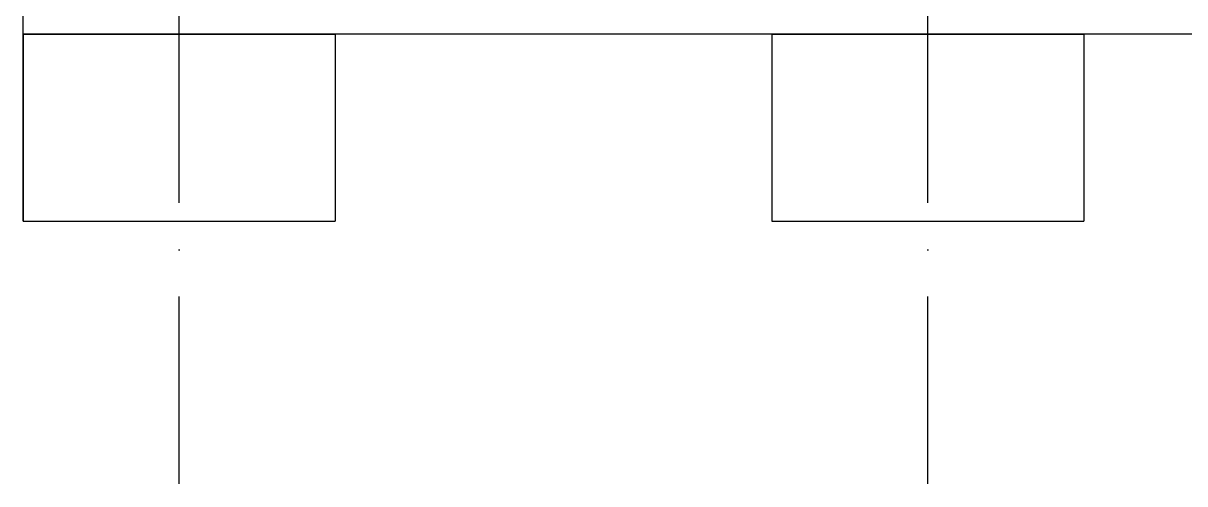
# Model space of a CAD drawing. Header units: millimetres. Extents: x 1924 to 471109, y -30014 to 109986.
# Drawn here: x 418945 to 426393, y 25591 to 28543 of the extents above; entities that cross this region are included whole.
import ezdxf

# ---------------------------------------------------------------- set-up
doc = ezdxf.new("R2010")
doc.units = ezdxf.units.MM
doc.header["$LTSCALE"] = 100
doc.linetypes.add('ACAD_ISO10W100', pattern=[18, 12, -3, 0, -3])
doc.layers.add('osy objektu', color=130, linetype='ACAD_ISO10W100', plot=False)
doc.layers.add('patky', color=240, linetype='Continuous', plot=False)
doc.layers.add('podlazi', color=40, linetype='Continuous', lineweight=30, plot=False)

msp = doc.modelspace()

# ---------------------------------------------------------------- linework, layer by layer
at = {"layer": 'osy objektu'}
for p, q in [((419944.915, 25590.705), (419944.915, 33927.617)), ((424744.915, 25590.705), (424744.915, 33927.617))]:
    msp.add_line(p, q, dxfattribs=at)
at = {"layer": 'patky'}
for p, q in [((418944.915, 28473.112), (418944.915, 27273.112)), ((418944.915, 27273.112), (418944.915, 28473.112)), ((418944.915, 28473.112), (420944.915, 28473.112)), ((420944.915, 28473.112), (420944.915, 27273.112)), ((423744.915, 28473.112), (423744.915, 27273.112)), ((423744.915, 28473.112), (425744.915, 28473.112)), ((425744.915, 28473.112), (425744.915, 27273.112)), ((418944.915, 27273.112), (420944.915, 27273.112)), ((423744.915, 27273.112), (425744.915, 27273.112))]:
    msp.add_line(p, q, dxfattribs=at)
at = {"layer": 'podlazi'}
for p, q in [((418944.915, 28473.112), (418944.915, 28633.112)), ((454544.915, 28473.112), (418944.915, 28473.112))]:
    msp.add_line(p, q, dxfattribs=at)

doc.saveas('drawing.dxf')
